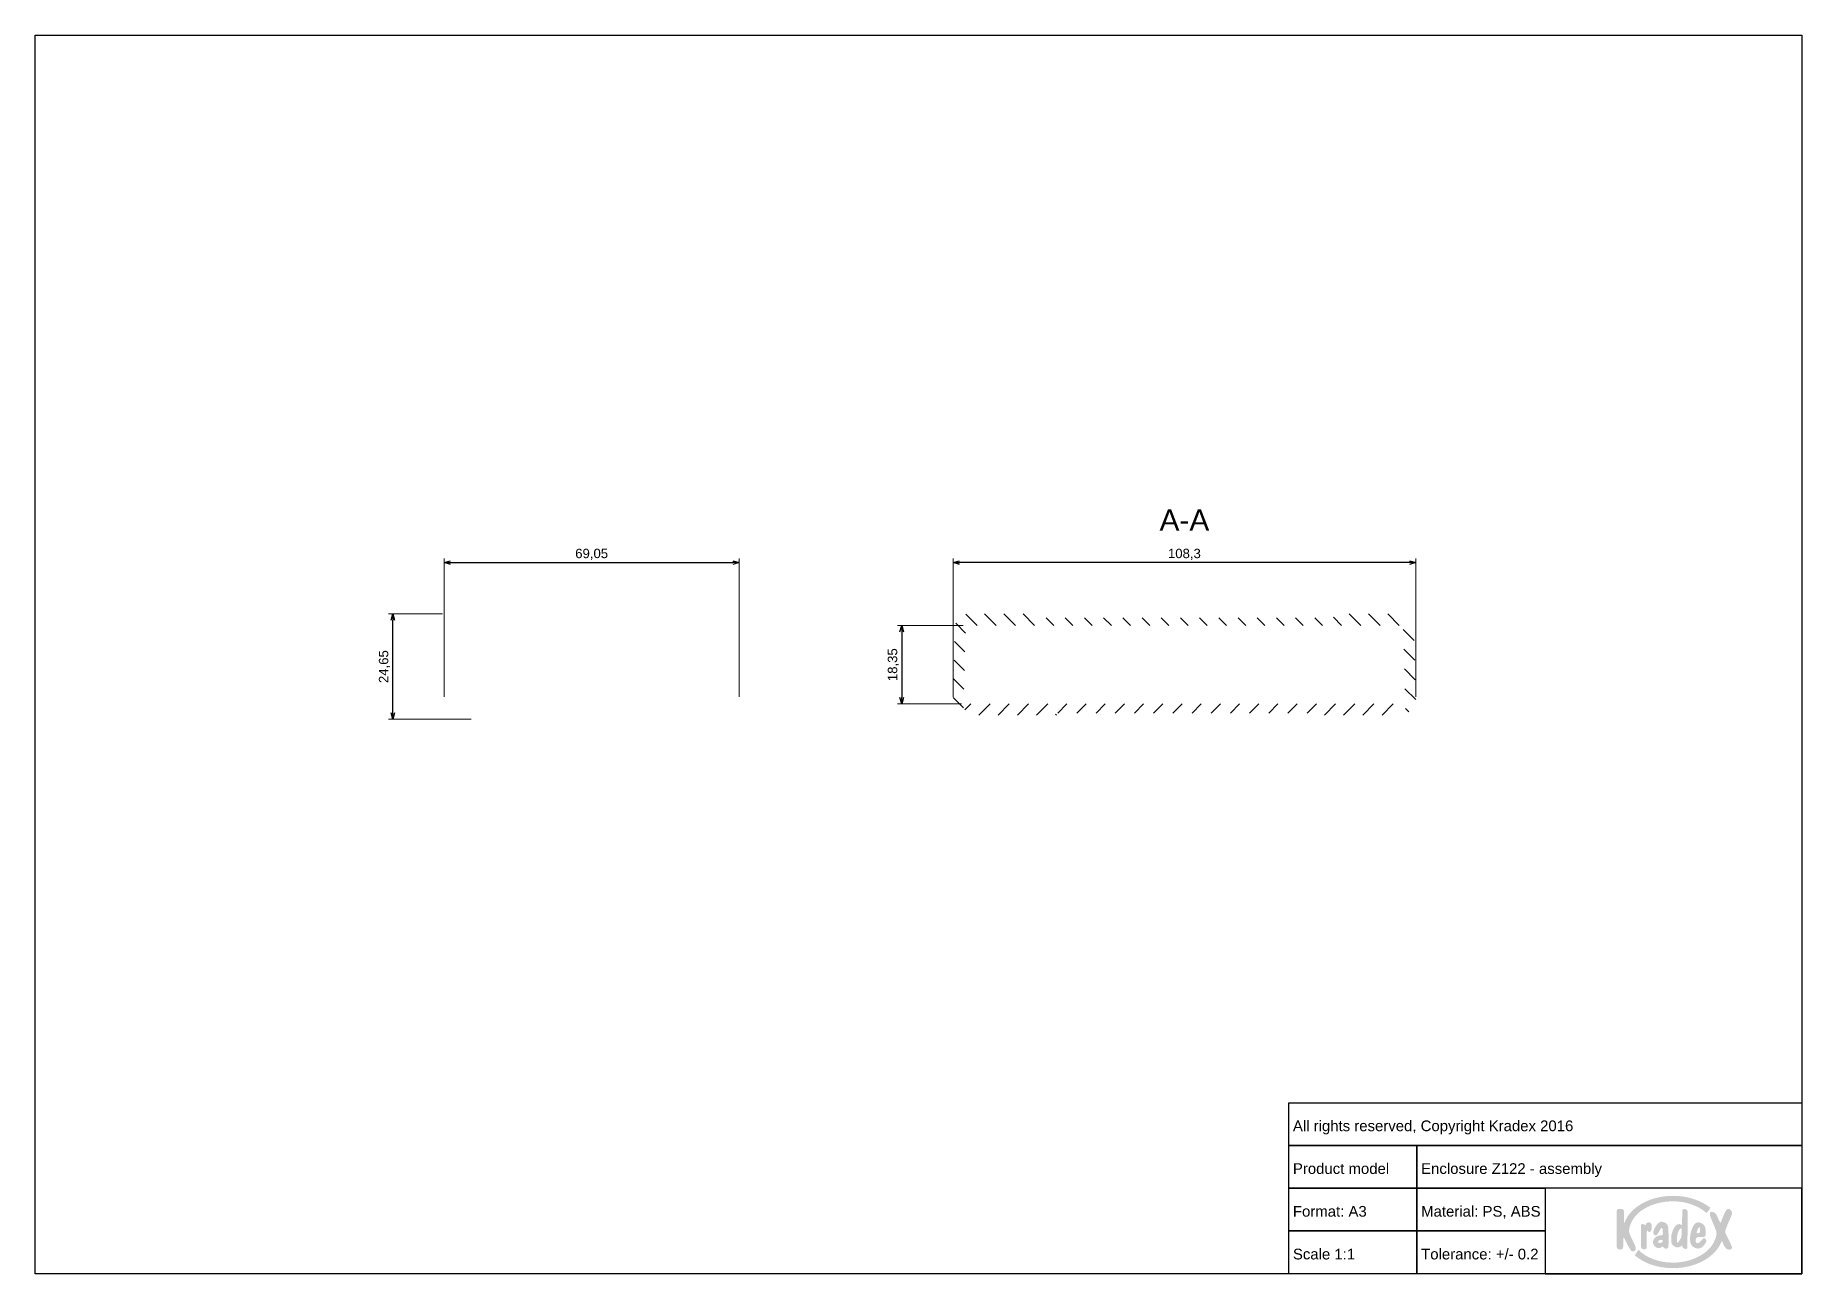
# Paper-space layout 'Assembly' of a CAD drawing. Header units: millimetres. Extents: x 0 to 413, y 1 to 290.
import ezdxf

# ---------------------------------------------------------------- set-up
doc = ezdxf.new("R2010")
doc.units = ezdxf.units.MM
doc.layers.add('MD_Annotation', color=7, linetype='Continuous', lineweight=25)
doc.layers.add('MD_Hatching', color=7, linetype='Continuous', lineweight=25)
doc.layers.add('Tabelka', color=7, linetype='Continuous')
doc.styles.get("Standard").update_dxf_attribs({"font": 'arial.ttf'})
doc.dimstyles.new('ISO-25', dxfattribs={"dimtxt": 2.2, "dimasz": 1.5, "dimexe": 1, "dimexo": 0.625, "dimtad": 1, "dimrnd": 0.05, "dimtxsty": 'Standard', "dimblk": 'OPEN30', "dimcen": 2.5, "dimadec": 0, "dimazin": 0, "dimtfac": 1, "dimtmove": 0, "dimatfit": 3, "dimfxl": 1, "dimlwe": 18, "dimarcsym": 0})

# ---------------------------------------------------------------- blocks, each defined once
blk = doc.blocks.new('_Open30')
at = {"color": 0, "linetype": 'ByBlock', "lineweight": -2}
for p, q in [((-1, 0.27), (0, 0)), ((0, 0), (-1, -0.27)), ((0, 0), (-1, 0))]:
    blk.add_line(p, q, dxfattribs=at)
blk = doc.blocks.new('*D11')
at = {"layer": 'Defpoints', "color": 0, "transparency": 16777216}
for p in [(83.85, 154.85), (96.11, 154.85), (102.81, 130.2)]:
    blk.add_point(p, dxfattribs=at)
at = {"layer": 'MD_Annotation', "color": 0, "lineweight": 18, "transparency": 16777216}
for p, q in [((95.48, 154.85), (82.85, 154.85)), ((102.18, 130.2), (82.85, 130.2))]:
    blk.add_line(p, q, dxfattribs=at)
at = {"layer": 'MD_Annotation', "color": 0, "lineweight": -2, "transparency": 16777216}
blk.add_line((83.85, 131.7), (83.85, 153.35), dxfattribs=at)
at = {"layer": 'MD_Annotation', "color": 0, "lineweight": -2, "transparency": 16777216, "xscale": 1.5, "yscale": 1.5, "zscale": 1.5}
for p, rotation in [((83.85, 154.85), 90), ((83.85, 130.2), 270)]:
    blk.add_blockref('_Open30', p, dxfattribs=dict(at, rotation=rotation))
at = {"layer": 'MD_Annotation', "color": 0, "transparency": 16777216, "insert": (81.9, 142.52), "char_height": 2.2, "attachment_point": 5, "rotation": 90}
blk.add_mtext('24,65', dxfattribs=at)
blk = doc.blocks.new('*D12')
at = {"layer": 'Defpoints', "color": 0, "transparency": 16777216}
for p in [(164.92, 166.85), (95.85, 134.85), (164.92, 134.85)]:
    blk.add_point(p, dxfattribs=at)
at = {"layer": 'MD_Annotation', "color": 0, "lineweight": 18, "transparency": 16777216}
for p, q in [((95.85, 135.47), (95.85, 167.85)), ((164.92, 135.47), (164.92, 167.85))]:
    blk.add_line(p, q, dxfattribs=at)
at = {"layer": 'MD_Annotation', "color": 0, "lineweight": -2, "transparency": 16777216}
blk.add_line((97.35, 166.85), (163.42, 166.85), dxfattribs=at)
at = {"layer": 'MD_Annotation', "color": 0, "lineweight": -2, "transparency": 16777216, "xscale": 1.5, "yscale": 1.5, "zscale": 1.5, "rotation": 180}
blk.add_blockref('_Open30', (95.85, 166.85), dxfattribs=at)
at = {"layer": 'MD_Annotation', "color": 0, "lineweight": -2, "transparency": 16777216, "xscale": 1.5, "yscale": 1.5, "zscale": 1.5}
blk.add_blockref('_Open30', (164.92, 166.85), dxfattribs=at)
at = {"layer": 'MD_Annotation', "color": 0, "transparency": 16777216, "insert": (130.38, 168.79), "char_height": 2.2, "attachment_point": 5}
blk.add_mtext('69,05', dxfattribs=at)
blk = doc.blocks.new('*D15')
at = {"layer": 'Defpoints', "color": 0, "transparency": 16777216}
for p in [(214.92, 166.85), (214.92, 134.85), (323.21, 134.85)]:
    blk.add_point(p, dxfattribs=at)
at = {"layer": 'MD_Annotation', "color": 0, "lineweight": 18, "transparency": 16777216}
for p, q in [((214.92, 135.47), (214.92, 167.85)), ((323.21, 135.47), (323.21, 167.85))]:
    blk.add_line(p, q, dxfattribs=at)
at = {"layer": 'MD_Annotation', "color": 0, "lineweight": -2, "transparency": 16777216}
blk.add_line((321.71, 166.85), (216.42, 166.85), dxfattribs=at)
at = {"layer": 'MD_Annotation', "color": 0, "lineweight": -2, "transparency": 16777216, "xscale": 1.5, "yscale": 1.5, "zscale": 1.5, "rotation": 180}
blk.add_blockref('_Open30', (214.92, 166.85), dxfattribs=at)
at = {"layer": 'MD_Annotation', "color": 0, "lineweight": -2, "transparency": 16777216, "xscale": 1.5, "yscale": 1.5, "zscale": 1.5}
blk.add_blockref('_Open30', (323.21, 166.85), dxfattribs=at)
at = {"layer": 'MD_Annotation', "color": 0, "transparency": 16777216, "insert": (269.06, 168.79), "char_height": 2.2, "attachment_point": 5}
blk.add_mtext('108,3', dxfattribs=at)
blk = doc.blocks.new('*D16')
at = {"layer": 'Defpoints', "color": 0, "transparency": 16777216}
for p in [(217.89, 152.15), (202.92, 133.8), (217.51, 133.8)]:
    blk.add_point(p, dxfattribs=at)
at = {"layer": 'MD_Annotation', "color": 0, "lineweight": 18, "transparency": 16777216}
for p, q in [((217.26, 152.15), (201.92, 152.15)), ((216.89, 133.8), (201.92, 133.8))]:
    blk.add_line(p, q, dxfattribs=at)
at = {"layer": 'MD_Annotation', "color": 0, "lineweight": -2, "transparency": 16777216}
blk.add_line((202.92, 150.65), (202.92, 135.3), dxfattribs=at)
at = {"layer": 'MD_Annotation', "color": 0, "lineweight": -2, "transparency": 16777216, "xscale": 1.5, "yscale": 1.5, "zscale": 1.5}
for p, rotation in [((202.92, 152.15), 90), ((202.92, 133.8), 270)]:
    blk.add_blockref('_Open30', p, dxfattribs=dict(at, rotation=rotation))
at = {"layer": 'MD_Annotation', "color": 0, "transparency": 16777216, "insert": (200.97, 142.97), "char_height": 2.2, "attachment_point": 5, "rotation": 90}
blk.add_mtext('18,35', dxfattribs=at)

psp = doc.layouts.new('Assembly')

# ---------------------------------------------------------------- hatches: boundary and pattern name
at = {"layer": 'MD_Hatching'}
h = psp.add_hatch(dxfattribs=at)
h.set_pattern_fill('ANSI31', color=256, angle=90, style=0)
edge = h.paths.add_edge_path(flags=0)
edge.add_ellipse((218.623, 151.597), major_axis=(0, 3.25), ratio=1, start_angle=360, end_angle=448.44035)
edge.add_line((215.374, 151.686), (214.916, 134.847))
edge.add_line((214.916, 134.847), (215.345, 134.047))
edge.add_line((215.345, 134.047), (215.288, 131.947))
edge.add_line((215.288, 131.947), (217.338, 131.947))
edge.add_line((217.338, 131.947), (217.888, 152.147))
edge.add_line((217.888, 152.147), (320.238, 152.147))
edge.add_line((320.238, 152.147), (320.788, 131.947))
edge.add_line((320.788, 131.947), (322.838, 131.947))
edge.add_line((322.838, 131.947), (322.781, 134.047))
edge.add_line((322.781, 134.047), (323.21, 134.847))
edge.add_line((323.21, 134.847), (322.751, 151.686))
edge.add_ellipse((319.503, 151.597), major_axis=(3.249, 0.088), ratio=1, start_angle=0, end_angle=88.44035)
edge.add_line((319.503, 154.847), (303.913, 154.847))
edge.add_line((303.913, 154.847), (303.913, 153.947))
edge.add_line((303.913, 153.947), (234.213, 153.947))
edge.add_line((234.213, 153.947), (234.213, 154.847))
edge.add_line((234.213, 154.847), (218.623, 154.847))
h = psp.add_hatch(dxfattribs=at)
h.set_pattern_fill('ANSI31', color=256, style=0)
h.paths.add_polyline_path([(320.613, 133.797), (217.513, 133.797), (217.513, 132.397), (219.204, 132.397), (219.913, 131.197), (219.882, 132.397), (219.891, 132.397), (219.913, 131.197), (239.138, 131.197), (239.138, 131.647), (298.988, 131.647), (298.988, 131.197), (318.213, 131.197), (318.922, 132.397), (320.613, 132.397)], flags=0)
h.paths.add_polyline_path([(318.213, 131.197), (318.234, 132.397), (318.244, 132.397)], flags=0)
at = {"layer": 'Tabelka', "true_color": 0x00539f}
h = psp.add_hatch(color=154, dxfattribs=at)
h.dxf.hatch_style = 2
edge = h.paths.add_edge_path()
edge.add_spline(control_points=[(374.4, 7.291), (374.4, 7.291), (373.458, 9.308), (373.458, 9.308), (372.975, 10.322), (373.083, 10.415), (373.09, 10.696), (373.101, 10.824), (373.146, 11.07), (373.22, 11.439), (374.094, 14.929), (378.297, 17.44), (383.379, 17.44), (386.487, 17.44), (389.258, 16.41), (391.088, 14.808), (391.159, 14.745), (391.251, 14.719), (391.315, 14.808), (391.355, 14.864), (391.986, 15.697), (392.028, 15.751), (392.094, 15.836), (392.113, 15.932), (391.994, 16.024), (389.85, 17.691), (386.783, 18.731), (383.379, 18.731), (378.309, 18.731), (373.99, 16.42), (372.343, 13.182), (372.297, 13.086), (372.285, 13.059), (372.23, 12.946), (371.94, 12.244), (371.86, 12.131), (371.873, 12.93), (371.873, 12.93), (371.902, 15.067), (371.902, 15.067), (371.91, 15.573), (371.52, 15.702), (370.894, 15.687), (370.421, 15.677), (370.214, 15.474), (370.213, 15.123), (370.213, 15.123), (370.185, 6.943), (370.185, 6.943), (370.184, 6.556), (370.452, 6.172), (370.962, 6.154), (371.498, 6.136), (371.693, 6.457), (371.706, 6.718), (371.757, 7.752), (371.783, 8.272), (371.783, 8.595), (371.769, 9.415), (371.889, 9.015), (372.065, 8.637), (372.439, 7.826), (372.964, 6.854), (373.499, 5.981), (373.68, 5.687), (374.059, 5.607), (374.365, 5.809), (374.947, 6.192), (374.583, 6.886), (374.4, 7.291), (374.4, 7.291), (374.4, 7.291), (374.4, 7.291)], knot_values=[0, 0, 0, 0, 1, 1, 1, 2, 2, 2, 3, 3, 3, 4, 4, 4, 5, 5, 5, 6, 6, 6, 7, 7, 7, 8, 8, 8, 9, 9, 9, 10, 10, 10, 11, 11, 11, 12, 12, 12, 13, 13, 13, 14, 14, 14, 15, 15, 15, 16, 16, 16, 17, 17, 17, 18, 18, 18, 19, 19, 19, 20, 20, 20, 21, 21, 21, 22, 22, 22, 23, 23, 23, 24, 24, 24, 24], degree=3, periodic=0)
edge = h.paths.add_edge_path()
edge.add_spline(control_points=[(377.556, 10.414), (377.786, 9.987), (378.382, 10.376), (378.382, 11.011), (378.382, 11.162), (378.382, 11.806), (378.382, 11.806), (378.382, 12.279), (378.072, 12.506), (377.748, 12.506), (377.398, 12.506), (377.217, 12.412), (377.112, 12.234), (377.071, 12.164), (377.026, 11.847), (376.849, 11.865), (376.673, 11.882), (376.626, 12.163), (376.319, 12.169), (376.067, 12.169), (375.848, 12.04), (375.848, 11.516), (375.848, 11.516), (375.848, 7.127), (375.848, 7.127), (375.848, 6.758), (376.055, 6.191), (376.598, 6.191), (377.099, 6.191), (377.211, 6.475), (377.215, 6.676), (377.215, 6.676), (377.207, 8.874), (377.229, 9.968), (377.242, 10.63), (377.305, 10.878), (377.556, 10.414), (377.556, 10.414), (377.556, 10.414), (377.556, 10.414)], knot_values=[0, 0, 0, 0, 1, 1, 1, 2, 2, 2, 3, 3, 3, 4, 4, 4, 5, 5, 5, 6, 6, 6, 7, 7, 7, 8, 8, 8, 9, 9, 9, 10, 10, 10, 11, 11, 11, 12, 12, 12, 13, 13, 13, 13], degree=3, periodic=0)
edge = h.paths.add_edge_path()
edge.add_spline(control_points=[(380.113, 9.439), (379.525, 9.316), (378.763, 8.808), (378.708, 8.053), (378.635, 7.063), (379.492, 6.305), (380.421, 6.565), (380.886, 6.695), (380.88, 7.04), (381.115, 6.729), (381.236, 6.568), (381.403, 6.369), (381.715, 6.369), (382.059, 6.369), (382.236, 6.493), (382.29, 6.801), (382.362, 7.207), (382.315, 11.04), (382.292, 11.179), (382.22, 11.625), (382.082, 11.983), (381.812, 12.229), (381.539, 12.477), (380.959, 12.729), (380.581, 12.676), (379.876, 12.579), (379.309, 11.602), (379.045, 11.075), (378.949, 10.883), (378.562, 10.051), (378.852, 9.762), (378.852, 9.762), (379.015, 9.598), (379.015, 9.598), (379.257, 9.357), (379.567, 9.472), (379.695, 9.688), (379.695, 9.688), (380.236, 10.591), (380.502, 11.045), (380.601, 11.214), (381.001, 11.728), (381.005, 10.024), (381.007, 9.173), (380.774, 9.576), (380.113, 9.439), (380.113, 9.439), (380.113, 9.439), (380.113, 9.439)], knot_values=[0, 0, 0, 0, 1, 1, 1, 2, 2, 2, 3, 3, 3, 4, 4, 4, 5, 5, 5, 6, 6, 6, 7, 7, 7, 8, 8, 8, 9, 9, 9, 10, 10, 10, 11, 11, 11, 12, 12, 12, 13, 13, 13, 14, 14, 14, 15, 15, 15, 16, 16, 16, 16], degree=3, periodic=0)
edge = h.paths.add_edge_path()
edge.add_spline(control_points=[(380.498, 7.729), (380.118, 7.685), (379.624, 7.769), (379.985, 8.156), (380.212, 8.4), (380.399, 8.419), (380.652, 8.451), (381.082, 8.505), (381.111, 7.801), (380.498, 7.729)], knot_values=[0, 0, 0, 0, 1, 1, 1, 2, 2, 2, 3, 3, 3, 3], degree=3, periodic=0)
edge = h.paths.add_edge_path()
edge.add_spline(control_points=[(386.384, 6.308), (386.674, 6.308), (386.735, 6.382), (386.737, 6.589), (386.737, 6.589), (386.82, 15.036), (386.82, 15.036), (386.824, 15.508), (386.259, 15.655), (385.958, 15.655), (385.713, 15.655), (385.56, 15.554), (385.554, 15.281), (385.554, 15.281), (385.472, 11.866), (385.472, 11.866), (384.065, 13.004), (382.946, 10.293), (382.946, 8.919), (382.946, 7.545), (383.043, 7.442), (383.455, 7.101), (383.78, 6.831), (384.073, 6.645), (384.445, 6.645), (384.721, 6.645), (384.893, 6.692), (385.182, 6.914), (385.471, 7.135), (385.557, 7.15), (385.557, 7.15), (385.557, 7.15), (385.557, 6.859), (385.557, 6.859), (385.557, 6.565), (385.907, 6.308), (386.384, 6.308)], knot_values=[0, 0, 0, 0, 1, 1, 1, 2, 2, 2, 3, 3, 3, 4, 4, 4, 5, 5, 5, 6, 6, 6, 7, 7, 7, 8, 8, 8, 9, 9, 9, 10, 10, 10, 11, 11, 11, 12, 12, 12, 12], degree=3, periodic=0)
edge = h.paths.add_edge_path()
edge.add_spline(control_points=[(385.118, 8.63), (384.366, 7.389), (384.294, 7.54), (384.294, 8.498), (384.294, 10.08), (384.907, 11.124), (385.254, 11.124), (385.336, 11.124), (385.388, 11.04), (385.388, 10.864), (385.388, 10.127), (385.464, 9.201), (385.118, 8.63), (385.118, 8.63), (385.118, 8.63), (385.118, 8.63)], knot_values=[0, 0, 0, 0, 1, 1, 1, 2, 2, 2, 3, 3, 3, 4, 4, 4, 5, 5, 5, 5], degree=3, periodic=0)
edge = h.paths.add_edge_path()
edge.add_spline(control_points=[(389.492, 9.095), (389.492, 9.095), (390.616, 9.136), (390.616, 9.136), (390.9, 9.169), (391, 9.239), (391, 9.569), (391, 9.569), (391, 10.786), (391, 10.786), (391, 11.449), (390.571, 11.953), (390.321, 12.145), (390.076, 12.335), (389.597, 12.551), (389.208, 12.534), (388.481, 12.526), (387.981, 11.545), (387.757, 10.874), (387.502, 10.107), (387.353, 9.558), (387.353, 8.481), (387.353, 7.405), (387.907, 6.919), (388.132, 6.77), (388.92, 6.249), (389.724, 6.275), (390.195, 6.747), (390.499, 7.049), (390.93, 7.43), (391.129, 8.003), (391.191, 8.158), (391.194, 8.457), (391.022, 8.63), (390.832, 8.825), (390.588, 8.908), (390.33, 8.65), (390.33, 8.65), (389.54, 7.837), (389.54, 7.837), (389.076, 7.36), (388.517, 7.777), (388.672, 8.45), (388.8, 9.015), (389.065, 9.079), (389.492, 9.095)], knot_values=[0, 0, 0, 0, 1, 1, 1, 2, 2, 2, 3, 3, 3, 4, 4, 4, 5, 5, 5, 6, 6, 6, 7, 7, 7, 8, 8, 8, 9, 9, 9, 10, 10, 10, 11, 11, 11, 12, 12, 12, 13, 13, 13, 14, 14, 14, 15, 15, 15, 15], degree=3, periodic=0)
edge = h.paths.add_edge_path()
edge.add_spline(control_points=[(388.924, 10.239), (389.036, 10.542), (389.263, 11.388), (389.53, 11.378), (389.621, 11.375), (389.683, 11.262), (389.69, 11.092), (389.704, 10.755), (389.684, 10.662), (389.684, 10.397), (389.684, 10.194), (389.665, 10.099), (389.493, 10.041), (389.052, 9.892), (388.814, 9.944), (388.924, 10.239), (388.924, 10.239), (388.924, 10.239), (388.924, 10.239)], knot_values=[0, 0, 0, 0, 1, 1, 1, 2, 2, 2, 3, 3, 3, 4, 4, 4, 5, 5, 5, 6, 6, 6, 6], degree=3, periodic=0)
edge = h.paths.add_edge_path()
edge.add_spline(control_points=[(395.857, 9.549), (395.528, 10.214), (395.469, 10.444), (395.964, 11.589), (395.964, 11.589), (397.023, 14.032), (397.023, 14.032), (397.224, 14.496), (397.262, 15.1), (396.858, 15.427), (396.119, 16.025), (395.832, 15.605), (395.13, 13.964), (394.389, 12.234), (394.639, 12.082), (394.138, 13.014), (394.138, 13.014), (393.509, 14.329), (393.509, 14.329), (393.296, 14.775), (392.902, 14.907), (392.583, 14.969), (391.831, 15.116), (391.874, 14.475), (392.282, 13.463), (392.282, 13.463), (393.098, 11.441), (393.098, 11.441), (393.452, 10.563), (393.697, 10.181), (393.476, 9.344), (393.398, 9.049), (393.304, 8.769), (393.199, 8.498), (393.177, 8.439), (393.17, 8.424), (393.128, 8.321), (391.925, 5.32), (387.94, 3.108), (383.379, 3.108), (380.107, 3.108), (377.219, 4.191), (375.426, 5.967), (375.353, 6.037), (375.263, 6.041), (375.189, 5.963), (375.125, 5.871), (374.537, 4.99), (374.495, 4.92), (374.453, 4.851), (374.481, 4.755), (374.531, 4.714), (376.807, 2.825), (379.854, 1.817), (383.379, 1.817), (388.572, 1.817), (392.965, 4.248), (394.53, 7.605), (394.549, 7.645), (394.573, 7.698), (394.595, 7.754), (394.929, 8.701), (394.882, 7.745), (395.455, 6.822), (395.947, 6.029), (396.493, 6.127), (396.825, 6.201), (397.27, 6.3), (397.247, 6.739), (396.893, 7.453), (396.893, 7.453), (395.857, 9.549), (395.857, 9.549), (395.857, 9.549), (395.857, 9.549), (395.857, 9.549)], knot_values=[0, 0, 0, 0, 1, 1, 1, 2, 2, 2, 3, 3, 3, 4, 4, 4, 5, 5, 5, 6, 6, 6, 7, 7, 7, 8, 8, 8, 9, 9, 9, 10, 10, 10, 11, 11, 11, 12, 12, 12, 13, 13, 13, 14, 14, 14, 15, 15, 15, 16, 16, 16, 17, 17, 17, 18, 18, 18, 19, 19, 19, 20, 20, 20, 21, 21, 21, 22, 22, 22, 23, 23, 23, 24, 24, 24, 25, 25, 25, 25], degree=3, periodic=0)

# ---------------------------------------------------------------- linework, layer by layer
at = {"layer": 'Tabelka'}
for points in [[(0.22, 290.193), (413.476, 290.193), (413.476, 0.521), (0.22, 0.521)], [(413.476, 30.521), (293.476, 30.521), (293.476, 40.521), (413.476, 40.521)], [(323.476, 20.521), (293.476, 20.521), (293.476, 30.521), (323.476, 30.521)], [(413.476, 20.521), (323.476, 20.521), (323.476, 30.521), (413.476, 30.521)], [(323.476, 10.521), (293.476, 10.521), (293.476, 20.521), (323.476, 20.521)], [(353.476, 10.521), (323.476, 10.521), (323.476, 20.521), (353.476, 20.521)], [(413.476, 20.521), (353.476, 20.521), (353.476, 0.521), (413.476, 0.521)], [(323.476, 0.521), (293.476, 0.521), (293.476, 10.521), (323.476, 10.521)], [(353.476, 0.521), (323.476, 0.521), (323.476, 10.521), (353.476, 10.521)]]:
    psp.add_lwpolyline(points, close=True, dxfattribs=at)

# ---------------------------------------------------------------- texts
at = {"insert": (293.476, 40.521), "char_height": 2.5, "attachment_point": 1}
psp.add_mtext_dynamic_manual_height_columns('\\P All rights reserved, Copyright Kradex 2016', width=120, gutter_width=12.5, heights=[0], dxfattribs=at)
at = {"layer": 'MD_Annotation', "color": 7, "insert": (269.063, 174.31), "char_height": 5, "width": 14.16439, "attachment_point": 8}
psp.add_mtext('A-A', dxfattribs=at)
at = {"layer": 'Tabelka', "char_height": 2.5, "attachment_point": 1}
for s, width, heights, insert in [('\\pi15;\\P\\pi0; Product model', 30, [9.962], (293.476, 30.521)), ('\\P Enclosure Z122 - assembly ', 90, [0], (323.476, 30.521)), ('\\P Format: A3', 30, [0], (293.476, 20.521)), ('\\P Material: PS, ABS', 30, [0], (323.476, 20.521)), ('\\P Scale 1:1', 30, [0], (293.476, 10.521)), ('\\P Tolerance: +/- 0.2', 30, [0], (323.476, 10.521))]:
    psp.add_mtext_dynamic_manual_height_columns(s, width=width, gutter_width=12.5, heights=heights, dxfattribs=dict(at, insert=insert))

# ---------------------------------------------------------------- dimensions: what is measured, and where the dimension line sits
at = {"layer": 'MD_Annotation'}
for base, p1, p2, angle, picture, middle in [((164.916, 166.847), (95.848, 134.847), (164.916, 134.847), 180, '*D12', (130.382, 168.794)), ((214.916, 166.847), (323.21, 134.847), (214.916, 134.847), 180, '*D15', (269.063, 168.794)), ((83.848, 154.847), (102.807, 130.197), (96.107, 154.847), 270, '*D11', (81.901, 142.522)), ((202.916, 133.797), (217.888, 152.147), (217.513, 133.797), 270, '*D16', (200.969, 142.972))]:
    dim = psp.add_linear_dim(base=base, p1=p1, p2=p2, angle=angle, dimstyle='ISO-25', override={"dimlfac": -1}, dxfattribs=at)
    dim.commit()
    dim.dimension.update_dxf_attribs({"geometry": picture, "text_midpoint": middle})

doc.saveas('drawing.dxf')
